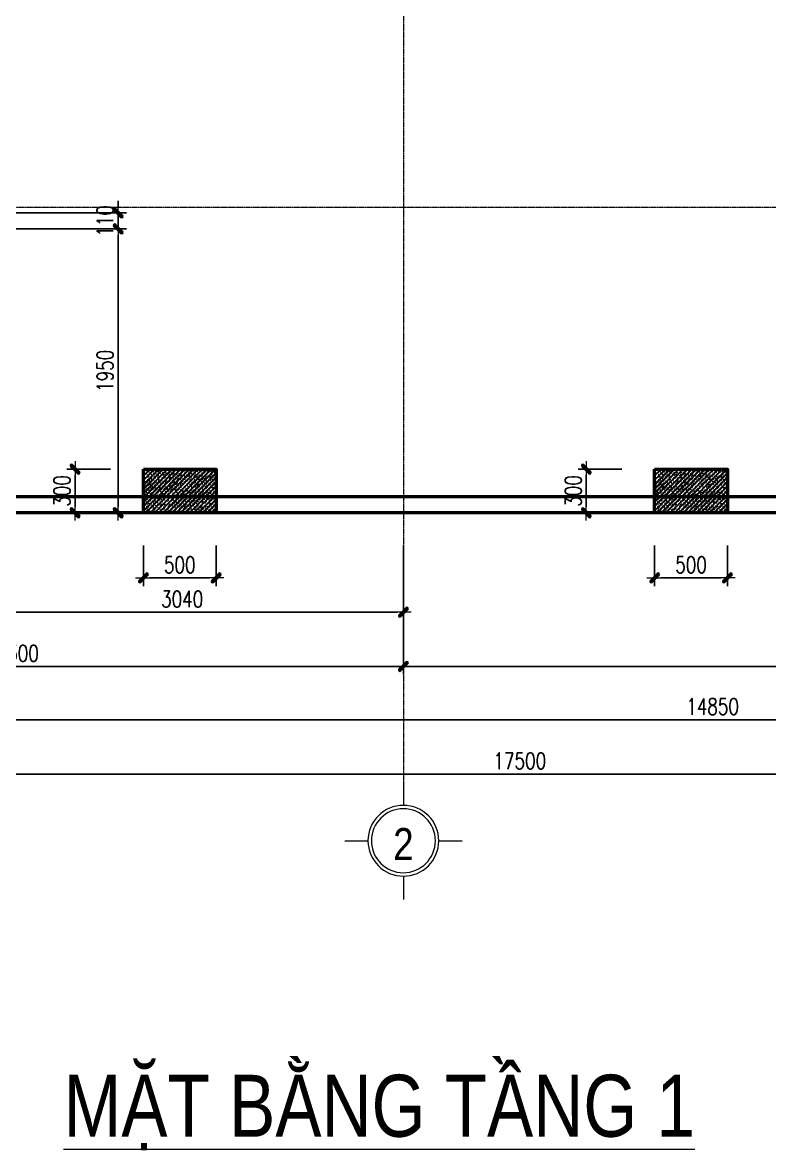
# Model space of a CAD drawing. Extents: x -165145 to 691808, y -202842 to 311040.
# Drawn here: x 452011 to 457143, y 272577 to 280326 of the extents above; entities that cross this region are included whole.
import ezdxf
from ezdxf.enums import TextEntityAlignment as Align

# ---------------------------------------------------------------- set-up
doc = ezdxf.new("R2010")
doc.units = 0
doc.header["$LTSCALE"] = 10
doc.header["$MEASUREMENT"] = 0
doc.linetypes.add('TIM', pattern=[26.01, 10, -3, 0.01, -3, 10])
doc.layers.get('Defpoints').update_dxf_attribs({"color": 5, "linetype": 'CONTINUOUS'})
for name, color, linetype, lineweight in [('ARROWS', 1, 'CONTINUOUS', 0), ('DIM', 8, 'CONTINUOUS', 13), ('netchia', 2, 'CONTINUOUS', 20), ('TEXT', 4, 'CONTINUOUS', 20), ('TRUC', 251, 'TIM', 5), ('wall', 7, 'CONTINUOUS', 50)]:
    doc.layers.add(name, color=color, linetype=linetype, lineweight=lineweight)
doc.styles.add('ROMANS', font='romans', dxfattribs={"width": 0.75, "bigfont": 'vns'})
doc.styles.add('VNARIALH', font='', dxfattribs={"width": 0.75})
doc.styles.add('VnArialNarrowH', font='')
doc.styles.add('VNCC-Arial', font='arial.ttf', dxfattribs={"width": 0.8})
doc.styles.get('VNARIALH').set_extended_font_data('.VnArialH')
doc.styles.get('VnArialNarrowH').set_extended_font_data('.VnArial NarrowH')
doc.dimstyles.new('fit0.75', dxfattribs={"dimscale": 0.5625, "dimtxt": 200, "dimasz": 75, "dimexe": 100, "dimexo": 400, "dimgap": 0.03, "dimtad": 0, "dimdec": 0, "dimdsep": 46, "dimtxsty": 'ROMANS', "dimblk": 'alex', "dimcen": 150, "dimclrd": 8, "dimclre": 8, "dimclrt": 7, "dimaunit": 1, "dimadec": 0, "dimazin": 0, "dimtfac": 0.072, "dimtdec": 0, "dimtix": 1, "dimtmove": 2, "dimatfit": 3, "dimldrblk": 'a-01', "dimfxl": 100, "dimtvp": 0.8, "dimtolj": 1, "dimarcsym": 0})

# ---------------------------------------------------------------- blocks, each defined once
blk = doc.blocks.new('tentruc')
at = {"layer": 'DIM'}
for p, q in [((0, 311.2), (0, 515.8)), ((-515.8, 0), (-311.2, 0)), ((-515.8, 0), (-311.2, 0)), ((311.2, 0), (515.8, 0)), ((311.2, 0), (515.8, 0)), ((0, -515.8), (0, -311.2))]:
    blk.add_line(p, q, dxfattribs=at)
at = {"layer": 'DIM', "ltscale": 0.5}
blk.add_circle((0, 0), 311.2, dxfattribs=at)
at = {"layer": 'DIM'}
blk.add_circle((0, 0), 281.2, dxfattribs=at)
at = {"layer": 'DIM', "color": 7, "linetype": 'ByBlock', "ltscale": 0.5, "style": 'VNARIALH', "width": 1.1}
blk.add_attdef('A', text='', height=281.2, dxfattribs=at).set_placement((0, -106.7), align=Align.CENTER)
blk = doc.blocks.new('alex')
at = {"layer": 'ARROWS'}
h = blk.add_hatch(color=1, dxfattribs=at)
edge = h.paths.add_edge_path()
edge.add_line((0.4, 0.74), (-0.74, -0.4))
edge.add_ellipse((-0.57, -0.57), major_axis=(0.17, 0.17), ratio=1, start_angle=90, end_angle=270)
edge.add_line((-0.4, -0.74), (0.74, 0.4))
edge.add_ellipse((0.57, 0.57), major_axis=(0.17, 0.17), ratio=1, start_angle=270, end_angle=450)
blk.add_lwpolyline([(0.4, 0.74), (-0.74, -0.4, 1), (-0.4, -0.74), (0.74, 0.4, 1)], format="xyb", close=True, dxfattribs=at)
at = {"layer": 'netchia', "color": 2}
for p, q in [((1.27, 0), (-1.27, 0)), ((0, -1.27), (0, 1.27))]:
    blk.add_line(p, q, dxfattribs=at)
blk = doc.blocks.new('*D830')
at = {"layer": 'Defpoints', "color": 0, "transparency": 16777216}
for p in [(464177.7, 277330.1), (449327.7, 277230.1), (464177.7, 275536.7)]:
    blk.add_point(p, dxfattribs=at)
at = {"layer": 'DIM', "color": 8, "lineweight": -2, "transparency": 16777216}
for p, q in [((464177.7, 277105.1), (464177.7, 275480.4)), ((449327.7, 277005.1), (449327.7, 275480.4)), ((449369.8, 275536.7), (464135.5, 275536.7))]:
    blk.add_line(p, q, dxfattribs=at)
at = {"layer": 'DIM', "color": 8, "lineweight": -2, "transparency": 16777216, "xscale": 42.1875, "yscale": 42.1875, "zscale": 42.1875, "rotation": 180}
blk.add_blockref('alex', (449327.7, 275536.7), dxfattribs=at)
at = {"layer": 'DIM', "color": 8, "lineweight": -2, "transparency": 16777216, "xscale": 42.1875, "yscale": 42.1875, "zscale": 42.1875}
blk.add_blockref('alex', (464177.7, 275536.7), dxfattribs=at)
at = {"layer": 'DIM', "color": 7, "transparency": 16777216, "insert": (456752.7, 275626.7), "char_height": 112.5, "attachment_point": 5, "style": 'ROMANS'}
blk.add_mtext('\\A1;14850', dxfattribs=at)
blk = doc.blocks.new('a-01')
at = {"layer": 'ARROWS'}
blk.add_hatch(color=256, dxfattribs=at).paths.add_polyline_path([(-1.8, 0.49), (-1.8, -0.49), (0, 0)])
at = {"layer": 'netchia'}
blk.add_lwpolyline([(-1.8, 0.49), (-1.8, -0.49), (0, 0), (0, 0)], close=True, dxfattribs=at)
blk = doc.blocks.new('*D834')
at = {"layer": 'Defpoints', "color": 0, "transparency": 16777216}
for p in [(454627.7, 276958), (460117.7, 276958), (460117.7, 275902.5)]:
    blk.add_point(p, dxfattribs=at)
at = {"layer": 'DIM', "color": 8, "lineweight": -2, "transparency": 16777216}
for p, q in [((454627.7, 276733), (454627.7, 275846.3)), ((460117.7, 276733), (460117.7, 275846.3)), ((454669.8, 275902.5), (460075.5, 275902.5))]:
    blk.add_line(p, q, dxfattribs=at)
at = {"layer": 'DIM', "color": 8, "lineweight": -2, "transparency": 16777216, "xscale": 42.1875, "yscale": 42.1875, "zscale": 42.1875, "rotation": 180}
blk.add_blockref('alex', (454627.7, 275902.5), dxfattribs=at)
at = {"layer": 'DIM', "color": 8, "lineweight": -2, "transparency": 16777216, "xscale": 42.1875, "yscale": 42.1875, "zscale": 42.1875}
blk.add_blockref('alex', (460117.7, 275902.5), dxfattribs=at)
at = {"layer": 'DIM', "color": 7, "transparency": 16777216, "insert": (457372.7, 275992.5), "char_height": 112.5, "attachment_point": 5, "style": 'ROMANS'}
blk.add_mtext('\\A1;5490', dxfattribs=at)
blk = doc.blocks.new('*D835')
at = {"layer": 'Defpoints', "color": 0, "transparency": 16777216}
for p in [(449327.7, 276957.9), (454627.7, 276957.9), (454627.7, 275902.5)]:
    blk.add_point(p, dxfattribs=at)
at = {"layer": 'DIM', "color": 8, "lineweight": -2, "transparency": 16777216}
for p, q in [((449327.7, 276732.9), (449327.7, 275846.3)), ((454627.7, 276732.9), (454627.7, 275846.3)), ((449369.8, 275902.5), (454585.5, 275902.5))]:
    blk.add_line(p, q, dxfattribs=at)
at = {"layer": 'DIM', "color": 8, "lineweight": -2, "transparency": 16777216, "xscale": 42.1875, "yscale": 42.1875, "zscale": 42.1875, "rotation": 180}
blk.add_blockref('alex', (449327.7, 275902.5), dxfattribs=at)
at = {"layer": 'DIM', "color": 8, "lineweight": -2, "transparency": 16777216, "xscale": 42.1875, "yscale": 42.1875, "zscale": 42.1875}
blk.add_blockref('alex', (454627.7, 275902.5), dxfattribs=at)
at = {"layer": 'DIM', "color": 7, "transparency": 16777216, "insert": (451977.7, 275992.5), "char_height": 112.5, "attachment_point": 5, "style": 'ROMANS'}
blk.add_mtext('\\A1;5300', dxfattribs=at)
blk = doc.blocks.new('*D885')
at = {"layer": 'Defpoints', "color": 0, "transparency": 16777216}
for p in [(446677.7, 276957.9), (464177.7, 276958), (464177.7, 275163.5)]:
    blk.add_point(p, dxfattribs=at)
at = {"layer": 'DIM', "color": 8, "lineweight": -2, "transparency": 16777216}
for p, q in [((446677.7, 276732.9), (446677.7, 275107.3)), ((464177.7, 276733), (464177.7, 275107.3)), ((446719.8, 275163.5), (464135.5, 275163.5))]:
    blk.add_line(p, q, dxfattribs=at)
at = {"layer": 'DIM', "color": 8, "lineweight": -2, "transparency": 16777216, "xscale": 42.1875, "yscale": 42.1875, "zscale": 42.1875, "rotation": 180}
blk.add_blockref('alex', (446677.7, 275163.5), dxfattribs=at)
at = {"layer": 'DIM', "color": 8, "lineweight": -2, "transparency": 16777216, "xscale": 42.1875, "yscale": 42.1875, "zscale": 42.1875}
blk.add_blockref('alex', (464177.7, 275163.5), dxfattribs=at)
at = {"layer": 'DIM', "color": 7, "transparency": 16777216, "insert": (455427.7, 275253.5), "char_height": 112.5, "attachment_point": 5, "style": 'ROMANS'}
blk.add_mtext('\\A1;17500', dxfattribs=at)
blk = doc.blocks.new('*D895')
at = {"layer": 'Defpoints', "color": 0, "ltscale": 0.05, "transparency": 16777216}
for p in [(451587.7, 278908), (451587.7, 276957.9), (452668.1, 276957.9)]:
    blk.add_point(p, dxfattribs=at)
at = {"layer": 'DIM', "color": 8, "lineweight": -2, "ltscale": 0.05, "transparency": 16777216}
for p, q in [((451812.7, 278908), (452724.4, 278908)), ((452668.1, 278865.8), (452668.1, 277000.1)), ((451812.7, 276957.9), (452724.4, 276957.9))]:
    blk.add_line(p, q, dxfattribs=at)
at = {"layer": 'DIM', "color": 8, "lineweight": -2, "ltscale": 0.05, "transparency": 16777216, "xscale": 42.1875, "yscale": 42.1875, "zscale": 42.1875}
for p, rotation in [((452668.1, 278908), 90), ((452668.1, 276957.9), 270)]:
    blk.add_blockref('alex', p, dxfattribs=dict(at, rotation=rotation))
at = {"layer": 'DIM', "color": 7, "ltscale": 0.05, "transparency": 16777216, "insert": (452578.1, 277932.9), "char_height": 112.5, "attachment_point": 5, "rotation": 90, "style": 'ROMANS'}
blk.add_mtext('\\A1;1950', dxfattribs=at)
blk = doc.blocks.new('*D896')
at = {"layer": 'Defpoints', "color": 0, "ltscale": 0.05, "transparency": 16777216}
for p in [(451587.7, 279018), (451587.7, 278908), (452668.1, 278908)]:
    blk.add_point(p, dxfattribs=at)
at = {"layer": 'DIM', "color": 8, "lineweight": -2, "ltscale": 0.05, "transparency": 16777216}
for p, q in [((452668.1, 279060.1), (452668.1, 279102.3)), ((451812.7, 279018), (452724.4, 279018)), ((452668.1, 279018), (452668.1, 278908)), ((451812.7, 278908), (452724.4, 278908)), ((452668.1, 278865.8), (452668.1, 278823.6))]:
    blk.add_line(p, q, dxfattribs=at)
at = {"layer": 'DIM', "color": 8, "lineweight": -2, "ltscale": 0.05, "transparency": 16777216, "xscale": 42.1875, "yscale": 42.1875, "zscale": 42.1875}
for p, rotation in [((452668.1, 279018), 270), ((452668.1, 278908), 90)]:
    blk.add_blockref('alex', p, dxfattribs=dict(at, rotation=rotation))
at = {"layer": 'DIM', "color": 7, "ltscale": 0.05, "transparency": 16777216, "insert": (452578.1, 278963), "char_height": 112.5, "attachment_point": 5, "rotation": 90, "style": 'ROMANS'}
blk.add_mtext('\\A1;110', dxfattribs=at)
blk = doc.blocks.new('*D901')
at = {"layer": 'Defpoints', "color": 0, "ltscale": 0.05, "transparency": 16777216}
for p in [(451587.7, 276957.9), (454627.7, 276957.9), (454627.7, 276275)]:
    blk.add_point(p, dxfattribs=at)
at = {"layer": 'DIM', "color": 8, "lineweight": -2, "ltscale": 0.05, "transparency": 16777216}
for p, q in [((451587.7, 276732.9), (451587.7, 276218.8)), ((454627.7, 276732.9), (454627.7, 276218.8)), ((451629.8, 276275), (454585.5, 276275))]:
    blk.add_line(p, q, dxfattribs=at)
at = {"layer": 'DIM', "color": 8, "lineweight": -2, "ltscale": 0.05, "transparency": 16777216, "xscale": 42.1875, "yscale": 42.1875, "zscale": 42.1875, "rotation": 180}
blk.add_blockref('alex', (451587.7, 276275), dxfattribs=at)
at = {"layer": 'DIM', "color": 8, "lineweight": -2, "ltscale": 0.05, "transparency": 16777216, "xscale": 42.1875, "yscale": 42.1875, "zscale": 42.1875}
blk.add_blockref('alex', (454627.7, 276275), dxfattribs=at)
at = {"layer": 'DIM', "color": 7, "ltscale": 0.05, "transparency": 16777216, "insert": (453107.7, 276365), "char_height": 112.5, "attachment_point": 5, "style": 'ROMANS'}
blk.add_mtext('\\A1;3040', dxfattribs=at)
blk = doc.blocks.new('*D905')
at = {"layer": 'Defpoints', "color": 0, "ltscale": 0.05, "transparency": 16777216}
for p in [(456354.3, 277258), (455884.8, 276958), (456354.3, 276958)]:
    blk.add_point(p, dxfattribs=at)
at = {"layer": 'DIM', "color": 8, "lineweight": -2, "ltscale": 0.05, "transparency": 16777216}
for p, q in [((456129.3, 277258), (455828.6, 277258)), ((455884.8, 277215.8), (455884.8, 277000.2)), ((456129.3, 276958), (455828.6, 276958))]:
    blk.add_line(p, q, dxfattribs=at)
at = {"layer": 'DIM', "color": 8, "lineweight": -2, "ltscale": 0.05, "transparency": 16777216, "xscale": 42.1875, "yscale": 42.1875, "zscale": 42.1875}
for p, rotation in [((455884.8, 277258), 90), ((455884.8, 276958), 270)]:
    blk.add_blockref('alex', p, dxfattribs=dict(at, rotation=rotation))
at = {"layer": 'DIM', "color": 7, "ltscale": 0.05, "transparency": 16777216, "insert": (455794.8, 277108), "char_height": 112.5, "attachment_point": 5, "rotation": 90, "style": 'ROMANS'}
blk.add_mtext('\\A1;300', dxfattribs=at)
blk = doc.blocks.new('*D906')
at = {"layer": 'Defpoints', "color": 0, "transparency": 16777216}
for p in [(456354.3, 276958), (456854.3, 276958), (456854.3, 276510.4)]:
    blk.add_point(p, dxfattribs=at)
at = {"layer": 'DIM', "color": 8, "lineweight": -2, "transparency": 16777216}
for p, q in [((456354.3, 276733), (456354.3, 276454.1)), ((456854.3, 276733), (456854.3, 276454.1)), ((456396.5, 276510.4), (456812.1, 276510.4))]:
    blk.add_line(p, q, dxfattribs=at)
at = {"layer": 'DIM', "color": 8, "lineweight": -2, "transparency": 16777216, "xscale": 42.1875, "yscale": 42.1875, "zscale": 42.1875, "rotation": 180}
blk.add_blockref('alex', (456354.3, 276510.4), dxfattribs=at)
at = {"layer": 'DIM', "color": 8, "lineweight": -2, "transparency": 16777216, "xscale": 42.1875, "yscale": 42.1875, "zscale": 42.1875}
blk.add_blockref('alex', (456854.3, 276510.4), dxfattribs=at)
at = {"layer": 'DIM', "color": 7, "transparency": 16777216, "insert": (456604.3, 276600.4), "char_height": 112.5, "attachment_point": 5, "style": 'ROMANS'}
blk.add_mtext('\\A1;500', dxfattribs=at)
blk = doc.blocks.new('*D907')
at = {"layer": 'Defpoints', "color": 0, "ltscale": 0.05, "transparency": 16777216}
for p in [(452841, 277258), (452371.5, 276958), (452841, 276958)]:
    blk.add_point(p, dxfattribs=at)
at = {"layer": 'DIM', "color": 8, "lineweight": -2, "ltscale": 0.05, "transparency": 16777216}
for p, q in [((452616, 277258), (452315.2, 277258)), ((452371.5, 277215.8), (452371.5, 277000.2)), ((452616, 276958), (452315.2, 276958))]:
    blk.add_line(p, q, dxfattribs=at)
at = {"layer": 'DIM', "color": 8, "lineweight": -2, "ltscale": 0.05, "transparency": 16777216, "xscale": 42.1875, "yscale": 42.1875, "zscale": 42.1875}
for p, rotation in [((452371.5, 277258), 90), ((452371.5, 276958), 270)]:
    blk.add_blockref('alex', p, dxfattribs=dict(at, rotation=rotation))
at = {"layer": 'DIM', "color": 7, "ltscale": 0.05, "transparency": 16777216, "insert": (452281.5, 277108), "char_height": 112.5, "attachment_point": 5, "rotation": 90, "style": 'ROMANS'}
blk.add_mtext('\\A1;300', dxfattribs=at)
blk = doc.blocks.new('*D908')
at = {"layer": 'Defpoints', "color": 0, "transparency": 16777216}
for p in [(452841, 276958), (453341, 276958), (453341, 276510.4)]:
    blk.add_point(p, dxfattribs=at)
at = {"layer": 'DIM', "color": 8, "lineweight": -2, "transparency": 16777216}
for p, q in [((452841, 276733), (452841, 276454.1)), ((453341, 276733), (453341, 276454.1)), ((452883.2, 276510.4), (453298.8, 276510.4))]:
    blk.add_line(p, q, dxfattribs=at)
at = {"layer": 'DIM', "color": 8, "lineweight": -2, "transparency": 16777216, "xscale": 42.1875, "yscale": 42.1875, "zscale": 42.1875, "rotation": 180}
blk.add_blockref('alex', (452841, 276510.4), dxfattribs=at)
at = {"layer": 'DIM', "color": 8, "lineweight": -2, "transparency": 16777216, "xscale": 42.1875, "yscale": 42.1875, "zscale": 42.1875}
blk.add_blockref('alex', (453341, 276510.4), dxfattribs=at)
at = {"layer": 'DIM', "color": 7, "transparency": 16777216, "insert": (453091, 276600.4), "char_height": 112.5, "attachment_point": 5, "style": 'ROMANS'}
blk.add_mtext('\\A1;500', dxfattribs=at)

msp = doc.modelspace()

# ---------------------------------------------------------------- hatches: boundary and pattern name
at = {"layer": 'DIM'}
h = msp.add_hatch(dxfattribs=at)
h.set_pattern_fill('BT-01', color=3, scale=5, pattern_type=2)
h.set_pattern_definition([(50, (-793567.86, 548217.794), (35.8630091, -3.13760675), [3.75, -41.25]), (355, (-793567.86, 548217.794), (-6.9375667, 37.6096067), [3, -33]), (100.4514, (-793564.873, 548217.533), (28.9254691, 34.4719771), [3.1870095, -35.0571056]), (46.1842, (-793567.86, 548227.794), (53.3620524, -8.2759507), [5.625, -61.875]), (96.6356, (-793563.415, 548227.105), (46.7331353, 48.7058935), [4.7805144, -52.58565]), (351.1842, (-793567.86, 548227.794), (46.7330973, 48.70593), [4.5, -49.5]), (21, (-793562.86, 548225.294), (29.8453526, -20.1309445), [3.75, -41.25]), (326, (-793562.86, 548225.294), (12.1657666, 36.2575023), [3, -33]), (71.4514, (-793560.374, 548223.617), (42.0111314, 16.1265248), [3.1870095, -35.0571056]), (37.5, (-793567.861, 548217.794), (0.60799277, 16.64469269), [0, -32.6, 0, -33.5, 0, -33.125]), (7.5, (-793567.861, 548217.794), (13.15347687, 19.7205856), [0, -19.1, 0, -31.85, 0, -12.625]), (327.5, (-793579.011, 548217.794), (26.69112181, -1.12774359), [0, -12.5, 0, -39, 0, -51.75]), (317.5, (-793584.011, 548217.794), (29.15930847, 5.0052491), [0, -16.25, 0, -25.9, 0, -36.75]), (45, (-793567.861, 548217.794), (-15.0260191, 15.0260191), []), (45, (-793567.861, 548223.92), (-15.0260191, 15.0260191), [])])
h.paths.add_polyline_path([(452840.99487, 277257.96854), (453340.99487, 277257.96854), (453340.99487, 276957.96854), (452840.99487, 276957.96854)])
h = msp.add_hatch(dxfattribs=at)
h.set_pattern_fill('BT-01', color=3, scale=5, pattern_type=2)
h.set_pattern_definition([(50, (-790054.528, 548217.794), (35.8630091, -3.13760675), [3.75, -41.25]), (355, (-790054.528, 548217.794), (-6.9375667, 37.6096067), [3, -33]), (100.4514, (-790051.54, 548217.533), (28.9254691, 34.4719771), [3.1870095, -35.0571056]), (46.1842, (-790054.53, 548227.794), (53.3620524, -8.2759507), [5.625, -61.875]), (96.6356, (-790050.08, 548227.105), (46.7331353, 48.7058935), [4.7805144, -52.58565]), (351.1842, (-790054.53, 548227.794), (46.7330973, 48.70593), [4.5, -49.5]), (21, (-790049.528, 548225.294), (29.8453526, -20.1309445), [3.75, -41.25]), (326, (-790049.528, 548225.294), (12.1657666, 36.2575023), [3, -33]), (71.4514, (-790047.04, 548223.617), (42.0111314, 16.1265248), [3.1870095, -35.0571056]), (37.5, (-790054.528, 548217.794), (0.60799277, 16.64469269), [0, -32.6, 0, -33.5, 0, -33.125]), (7.5, (-790054.528, 548217.794), (13.15347687, 19.7205856), [0, -19.1, 0, -31.85, 0, -12.625]), (327.5, (-790065.678, 548217.794), (26.69112181, -1.12774359), [0, -12.5, 0, -39, 0, -51.75]), (317.5, (-790070.678, 548217.794), (29.15930847, 5.0052491), [0, -16.25, 0, -25.9, 0, -36.75]), (45, (-790054.528, 548217.794), (-15.0260191, 15.0260191), []), (45, (-790054.528, 548223.92), (-15.0260191, 15.0260191), [])])
h.paths.add_polyline_path([(456354.32821, 277257.96854), (456854.32821, 277257.96854), (456854.32821, 276957.96854), (456354.32821, 276957.96854)])

# ---------------------------------------------------------------- linework, layer by layer
at = {"layer": 'TRUC', "ltscale": 0.05}
for p, q in [((454627.66154, 285540.28843), (454627.66154, 275107.78777)), ((444399.24615, 279057.91997), (466192.27881, 279057.9532)), ((444399.24615, 276957.9202), (466373.57562, 276957.96617))]:
    msp.add_line(p, q, dxfattribs=at)
at = {"layer": 'wall', "ltscale": 0.05}
for p, q in [((464177.66154, 277067.95009), (449327.66154, 277067.96023)), ((465899.97878, 276957.95236), (449327.66154, 276957.96077))]:
    msp.add_line(p, q, dxfattribs=at)
at = {"layer": 'wall', "color": 2, "ltscale": 0.05}
for points in [[(452840.99487, 277257.96854), (453340.99487, 277257.96854), (453340.99487, 276957.96854), (452840.99487, 276957.96854)], [(456354.32821, 277257.96968), (456854.32821, 277257.96968), (456854.32821, 276957.96968), (456354.32821, 276957.96968)]]:
    msp.add_lwpolyline(points, close=True, dxfattribs=at)

# ---------------------------------------------------------------- block references
at = {"layer": 'TEXT'}
ref = msp.add_blockref('tentruc', (454627.66154, 274704.84436), dxfattribs=dict(at, xscale=-0.78125, yscale=0.78125, zscale=0.78125, rotation=180))
ref.add_attrib('A', '2', dxfattribs={"color": 7, "linetype": 'ByBlock', "ltscale": 0.5, "height": 219.72656, "style": 'VnArialNarrowH'}).set_placement((454627.66154, 274572.34854), align=Align.CENTER)

# ---------------------------------------------------------------- texts
at = {"layer": 'TEXT', "style": 'VNCC-Arial', "width": 0.8}
msp.add_text('%%UMẶT BẰNG TẦNG 1', height=426.0805664, dxfattribs=at).set_placement((452292.82776, 272671.41667))

# ---------------------------------------------------------------- dimensions: what is measured, and where the dimension line sits
at = {"layer": 'DIM', "ltscale": 0.05}
for base, p1, p2, picture, middle in [((452668.13858, 278907.95578), (451587.66154, 279017.95578), (451587.66154, 278907.95578), '*D896', (452578.13858, 278962.95578)), ((452668.13858, 276957.9352), (451587.66154, 278907.95578), (451587.66573, 276957.9352), '*D895', (452578.13858, 277932.94549)), ((452371.47659, 276957.96809), (452840.99487, 277257.96809), (452840.99487, 276957.96809), '*D907', (452281.47659, 277107.96809)), ((455884.80993, 276957.96922), (456354.3282, 277257.96922), (456354.3282, 276957.96922), '*D905', (455794.80993, 277107.96922))]:
    dim = msp.add_linear_dim(base=base, p1=p1, p2=p2, angle=90, dimstyle='fit0.75', dxfattribs=at)
    dim.commit()
    dim.dimension.update_dxf_attribs({"geometry": picture, "text_midpoint": middle})
at = {"layer": 'DIM'}
for base, p1, p2, picture, middle in [((464177.66154, 275536.67665), (449327.66154, 277230.0593), (464177.66154, 277330.08544), '*D830', (456752.66154, 275626.67665)), ((464177.66154, 275163.53783), (446677.66154, 276957.93317), (464177.66154, 276957.96249), '*D885', (455427.66154, 275253.53783)), ((454627.66154, 275902.53777), (449327.66154, 276957.94652), (454627.66154, 276957.94657), '*D835', (451977.66154, 275992.53777)), ((453340.99487, 276510.38326), (452840.99487, 276957.96327), (453340.99487, 276957.96327), '*D908', (453090.99487, 276600.38326)), ((460117.66154, 275902.53783), (454627.66154, 276957.95196), (460117.66154, 276957.95196), '*D834', (457372.66154, 275992.53783)), ((456854.32821, 276510.38439), (456354.32821, 276957.96441), (456854.32821, 276957.96441), '*D906', (456604.32821, 276600.38439))]:
    dim = msp.add_linear_dim(base=base, p1=p1, p2=p2, dimstyle='fit0.75', dxfattribs=at)
    dim.commit()
    dim.dimension.update_dxf_attribs({"geometry": picture, "text_midpoint": middle})
at = {"layer": 'DIM', "ltscale": 0.05}
dim = msp.add_linear_dim(base=(454627.66154, 276275.03783), p1=(451587.66154, 276957.9352), p2=(454627.66154, 276957.935), dimstyle='fit0.75', dxfattribs=at)
dim.commit()
dim.dimension.update_dxf_attribs({"geometry": '*D901', "text_midpoint": (453107.66154, 276365.03783)})

doc.saveas('drawing.dxf')
